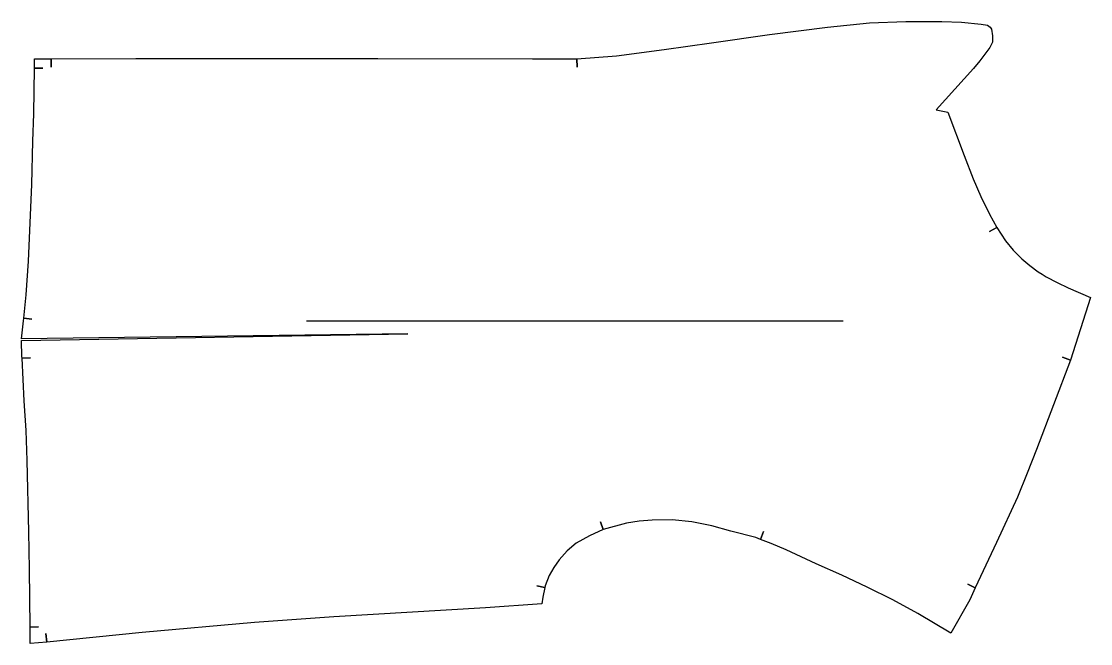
# Model space of a CAD drawing. Header units: inches. Extents: x 0 to 20.1, y 0 to 11.7.
import ezdxf

# ---------------------------------------------------------------- set-up
doc = ezdxf.new("R2010")
doc.units = ezdxf.units.IN

msp = doc.modelspace()

# ---------------------------------------------------------------- linework, layer by layer
at = {"layer": 'T001L001'}
for points in [[(9.798, 0.748), (8.74, 0.675), (5.88, 0.502), (4.389, 0.399), (2.277, 0.206), (0.478, 0.03), (0.462, 0.187), (0.478, 0.03), (0.167, 0), (0.164, 0.282), (0.163, 0.312), (0.321, 0.314), (0.163, 0.312), (0.151, 1.402), (0.143, 2.103), (0.111, 3.443), (0.088, 4.008), (0.053, 4.569), (0.013, 5.372), (0.17, 5.38), (0.013, 5.372), (0.011, 5.397), (0, 5.704), (7.277, 5.826), (0.002, 5.732), (0.037, 6.075), (0.043, 6.121), (0.199, 6.103), (0.043, 6.121), (0.093, 6.561), (0.136, 7.197), (0.197, 8.642), (0.215, 9.454), (0.235, 9.971), (0.247, 10.827), (0.404, 10.825), (0.247, 10.827), (0.249, 11.004), (0.561, 11.005), (0.562, 10.847), (0.561, 11.005), (2.155, 11.008), (3.827, 11.01), (5.543, 11.009), (6.714, 11.008), (9.622, 11.005), (10.458, 11.004), (10.464, 10.846), (10.458, 11.004), (11.204, 11.061), (12.102, 11.178), (12.995, 11.307), (14.087, 11.464), (15.178, 11.602), (15.969, 11.682), (16.651, 11.708), (17.332, 11.706), (17.703, 11.691), (18.073, 11.658), (18.192, 11.635), (18.24, 11.601), (18.268, 11.561), (18.283, 11.439), (18.282, 11.318), (18.232, 11.215), (18.046, 10.963), (17.929, 10.823), (17.227, 10.045), (17.446, 9.999), (17.75, 9.185), (17.92, 8.748), (18.068, 8.411), (18.229, 8.081), (18.366, 7.832), (18.231, 7.752), (18.366, 7.832), (18.528, 7.581), (18.675, 7.404), (18.837, 7.242), (18.986, 7.115), (19.144, 6.998), (19.218, 6.949), (19.293, 6.901), (19.502, 6.796), (19.711, 6.693), (20.132, 6.515), (19.751, 5.336), (19.602, 5.388), (19.751, 5.336), (19.116, 3.65), (18.935, 3.209), (18.753, 2.755), (18.362, 1.901), (17.96, 1.052), (17.818, 1.119), (17.96, 1.052), (17.856, 0.826), (17.503, 0.198), (16.88, 0.565), (16.406, 0.822), (15.925, 1.065), (15.446, 1.287), (14.967, 1.504), (14.401, 1.762), (14.116, 1.885), (13.915, 1.962), (13.971, 2.109), (13.915, 1.962), (13.826, 1.996), (13.359, 2.117), (12.997, 2.215), (12.626, 2.293), (12.251, 2.328), (11.876, 2.325), (11.634, 2.305), (11.395, 2.264), (10.957, 2.145), (10.905, 2.294), (10.957, 2.145), (10.696, 2.029), (10.447, 1.892), (10.274, 1.746), (10.126, 1.579), (10.024, 1.434), (9.938, 1.279), (9.864, 1.085), (9.858, 1.055), (9.703, 1.088), (9.858, 1.055), (9.82, 0.874), (9.798, 0.748)], [(5.366, 6.075), (15.475, 6.075)]]:
    msp.add_lwpolyline(points, dxfattribs=at)

doc.saveas('drawing.dxf')
